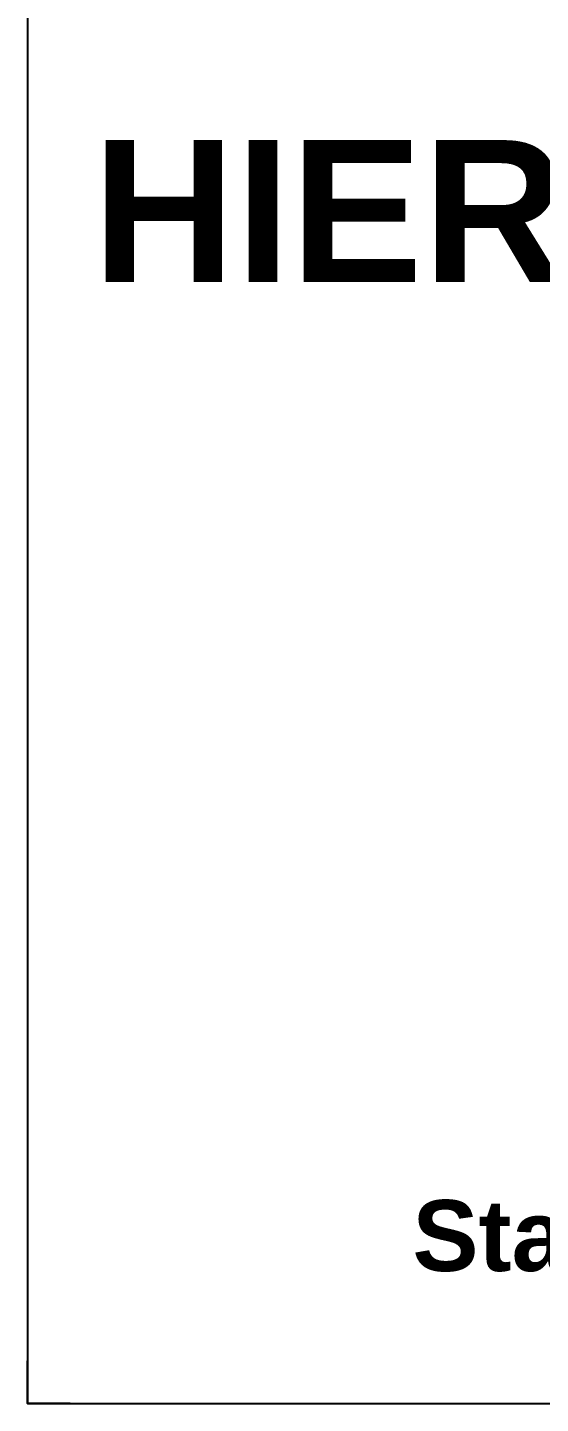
# Model space of a CAD drawing. Extents: x 159 to 725, y 98 to 296.
# Drawn here: x 410 to 446.1, y 98 to 195 of the extents above; entities that cross this region are included whole.
import ezdxf
from ezdxf.enums import TextEntityAlignment as Align

# ---------------------------------------------------------------- set-up
doc = ezdxf.new("R2010")
doc.units = 0
doc.header["$LTSCALE"] = 8
doc.header["$MEASUREMENT"] = 0
doc.layers.get('0').update_dxf_attribs({"linetype": 'CONTINUOUS'})
doc.layers.add('ACOTA', color=1, linetype='CONTINUOUS')
doc.styles.add('style1', font='')
doc.styles.get('style1').set_extended_font_data('Arial', bold=True)

msp = doc.modelspace()

# ---------------------------------------------------------------- linework, layer by layer
at = {"color": 7}
msp.add_lwpolyline([(515, 197), (410, 197), (410, 98), (515, 98)], close=True, dxfattribs=at)
at = {"layer": 'ACOTA'}
for p, q in [((410, 101), (410, 98)), ((410, 98), (410, 101)), ((410, 98), (413, 98)), ((413, 98), (410, 98))]:
    msp.add_line(p, q, dxfattribs=at)

# ---------------------------------------------------------------- texts
at = {"color": 7, "style": 'style1'}
for s, height, p in [('HIER OPENEN', 10, (462.682, 177.082)), ('Standaard buis', 5, (462.339, 107.339))]:
    msp.add_text(s, height=height, dxfattribs=at).set_placement(p, align=Align.CENTER)

doc.saveas('drawing.dxf')
